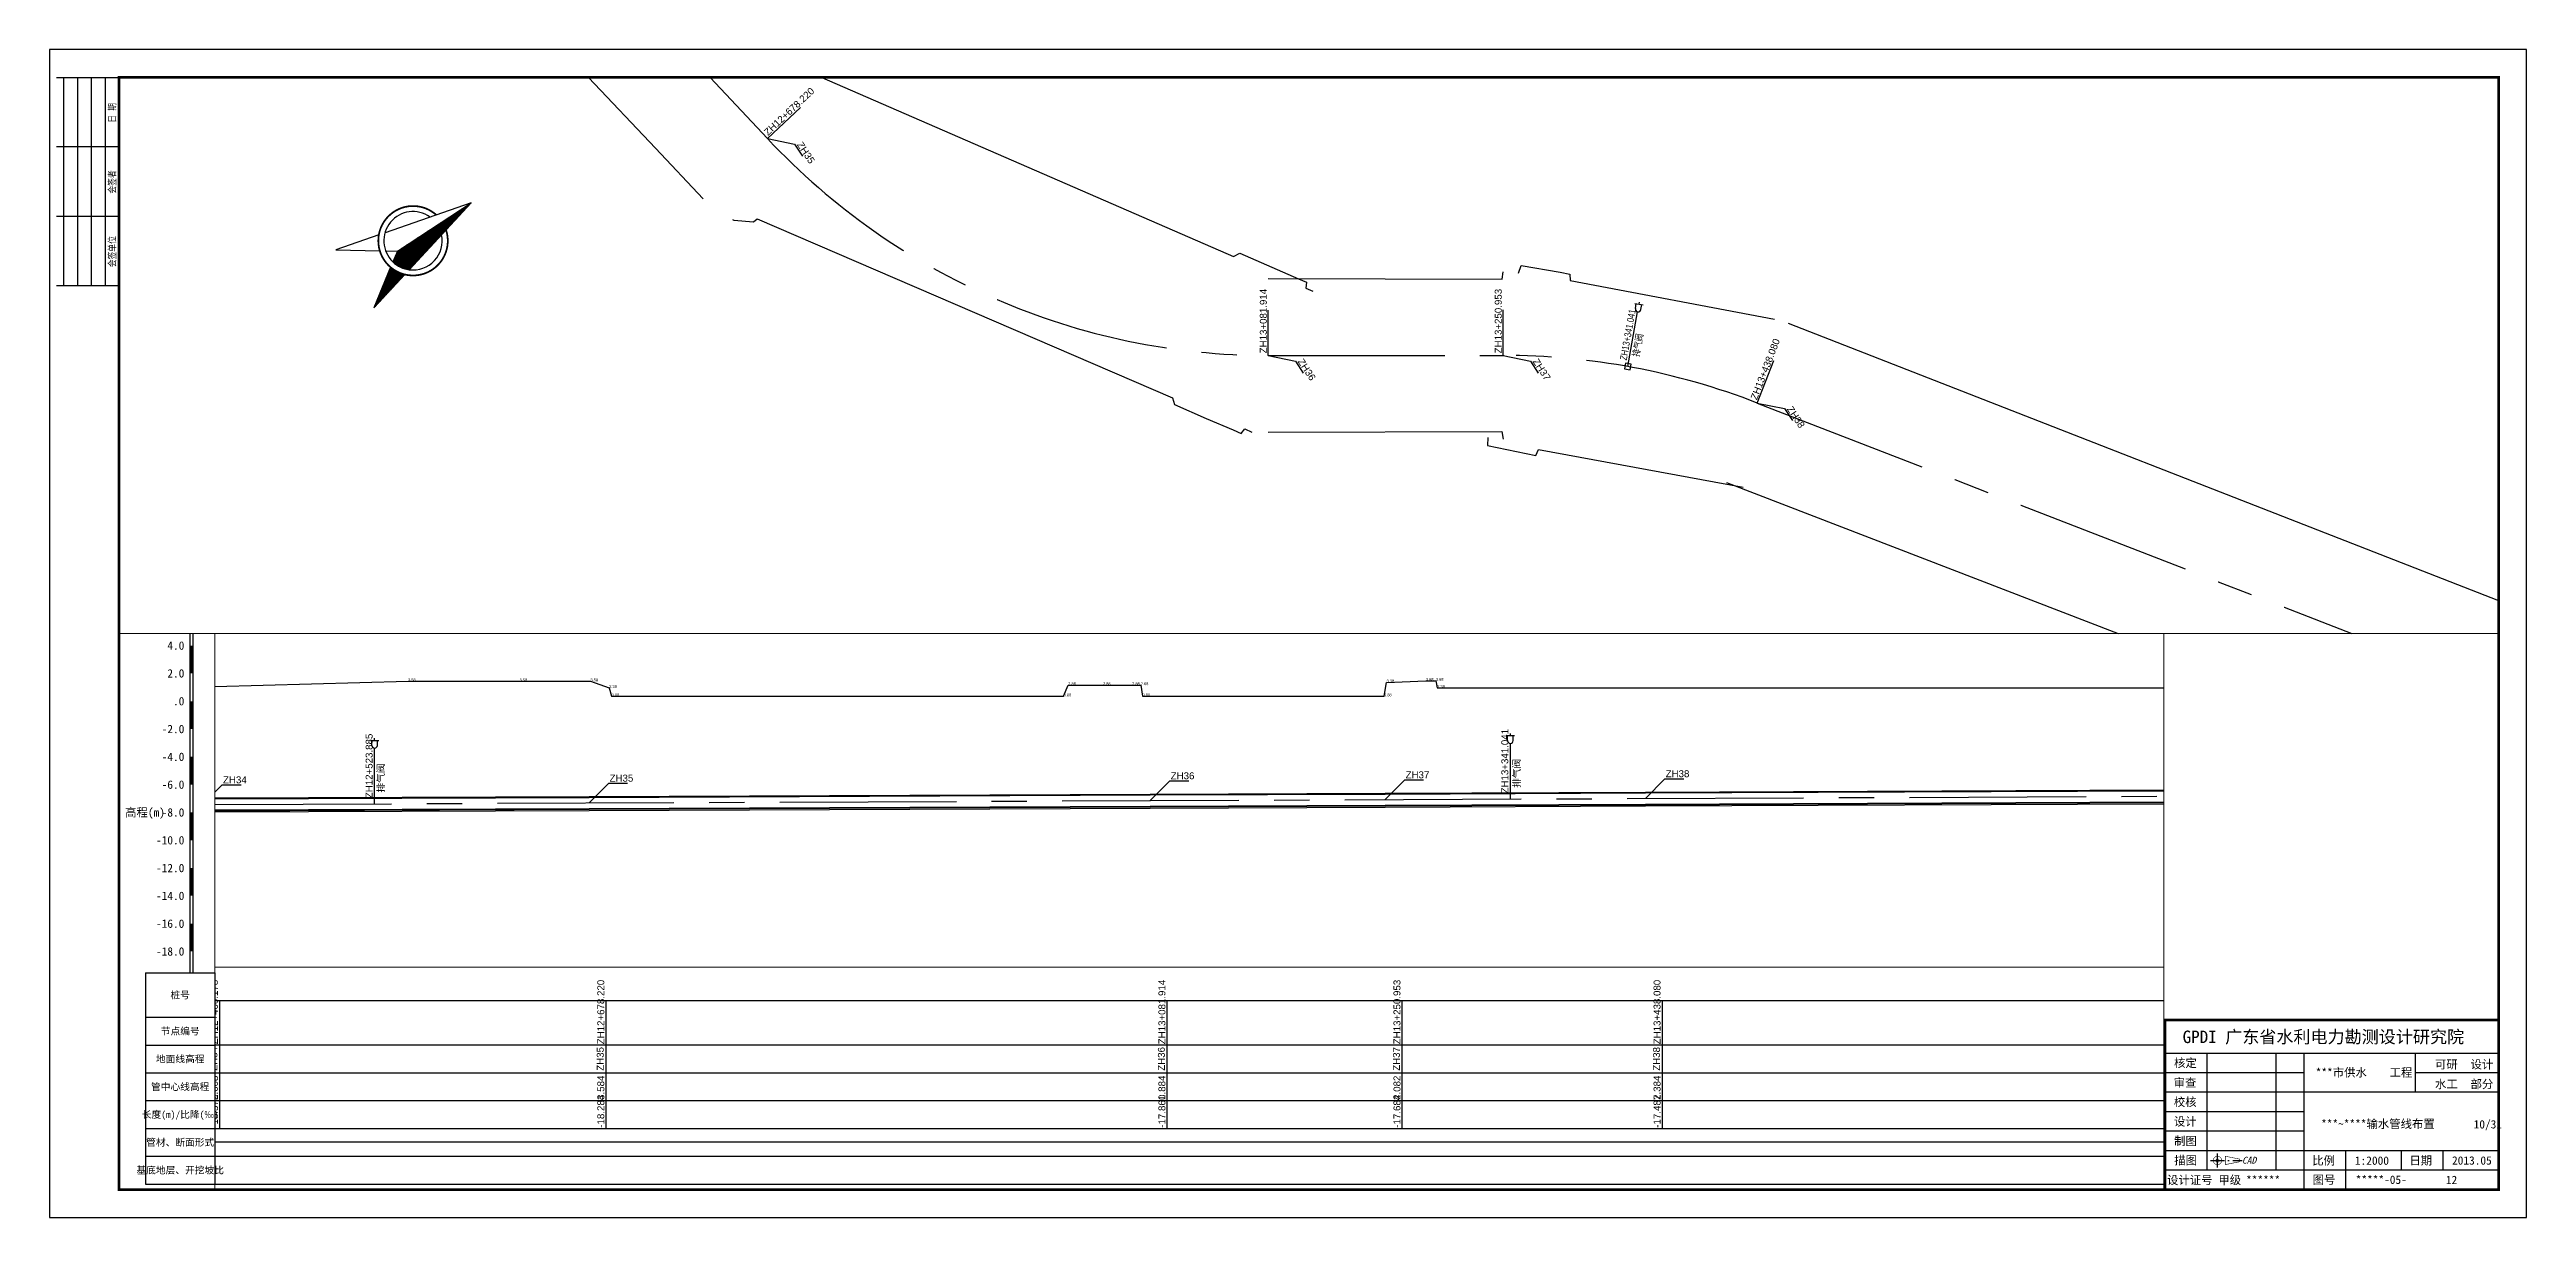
# Paper-space layout '12' of a CAD drawing. Header units: millimetres. Extents: x 0 to 891, y 0 to 420.
# The model-space entities are those that its viewports show. They can reach past a viewport. Long polylines and large blocks are cut down to what shows.
import ezdxf
from ezdxf.enums import TextEntityAlignment as Align
from ezdxf.lldxf.tags import DXFTag

# ---------------------------------------------------------------- set-up
doc = ezdxf.new("R2010")
doc.units = ezdxf.units.MM
doc.linetypes.add('CENTER', pattern=[50.8, 31.75, -6.35, 6.35, -6.35])
for name, color, linetype in [('pipe', 3, 'Continuous'), ('pipe_cen', 1, 'CENTER'), ('tab', 9, 'Continuous'), ('地形剖面', 4, 'Continuous'), ('布局裁图', 3, 'Continuous'), ('水工平面管线标注', 3, 'Continuous'), ('水工开挖线', 5, 'Continuous'), ('纵面管线标注', 3, 'Continuous'), ('附属设施', 2, 'Continuous')]:
    doc.layers.add(name, color=color, linetype=linetype)
doc.layers.add('管线-管廊边线-北线', color=4, linetype='管廊边线', lineweight=9)
doc.styles.add('FSD', font='')
doc.styles.add('HT', font='simhei.ttf')
doc.styles.get("Standard").update_dxf_attribs({"font": 'arial.ttf'})
doc.styles.get('FSD').set_extended_font_data('SimSun')
tags = doc.linetypes.add('管廊边线', pattern='A,50,-5,["管廊边线",Standard,S=2.54,R=0,X=-3.5,Y=-1.27],-12', length=67).pattern_tags.tags
tags[6] = DXFTag(74, 10)

# ---------------------------------------------------------------- blocks, each defined once
blk = doc.blocks.new('sign')
at = {"color": 7}
for p, q in [((-20, 0), (-20, -75)), ((-15, 0), (-15, -75)), ((-10, 0), (-10, -75)), ((-5, 0), (-5, -75)), ((0, -25), (-22.5, -25)), ((0, -50), (-22.5, -50))]:
    blk.add_line(p, q, dxfattribs=at)
blk.add_lwpolyline([(-22.5, 0), (0, 0), (0, -75), (-22.5, -75)], dxfattribs=at)
at = {"color": 3, "style": 'FSD', "width": 0.8}
for s, p in [('日 期', (-1.24, -16.3)), ('会签者', (-1.2, -41.81)), ('会签单位', (-1.2, -68.28))]:
    blk.add_text(s, height=2.5, rotation=90, dxfattribs=at).set_placement(p)
blk = doc.blocks.new('图框')
at = {"color": 7, "ltscale": 8}
for p, q in [((761, 10), (761, 71)), ((881, 71), (881, 10))]:
    blk.add_line(p, q, dxfattribs=at)
at = {"color": 7}
for p, q in [((881, 59), (761, 59)), ((776, 59), (776, 17)), ((801, 17), (801, 59)), ((811, 10), (811, 59)), ((851, 59), (851, 45)), ((811, 52), (761, 52)), ((881, 45), (761, 45)), ((881, 52), (851, 52)), ((811, 38), (761, 38)), ((811, 31), (761, 31)), ((881, 24), (761, 24)), ((826, 10), (826, 24)), ((846, 17), (846, 24)), ((861, 17), (861, 24)), ((881, 17), (761, 17))]:
    blk.add_line(p, q, dxfattribs=at)
at = {"color": 1}
for p, q in [((777.36, 20.51), (782.36, 20.51)), ((779.86, 18.01), (779.86, 23.01)), ((783.61, 20.51), (784.11, 20.51)), ((785.36, 20.51), (788.7, 20.51))]:
    blk.add_line(p, q, dxfattribs=at)
blk.add_lwpolyline([(0, 0), (891, 0), (891, 420), (0, 420)], close=True)
at = {"const_width": 1}
blk.add_lwpolyline([(25, 10), (25, 410), (881, 410), (881, 10)], close=True, dxfattribs=at)
at = {"color": 7, "const_width": 1}
blk.add_lwpolyline([(761, 10), (761, 71), (881, 71), (881, 10)], close=True, dxfattribs=at)
at = {"color": 5, "const_width": 0.2}
for points in [[(781.35, 20.66, 39.991666), (781.36, 20.51, 0.025005)], [(780.45, 20.57, 39.991666), (780.46, 20.51, 0.025005)]]:
    blk.add_lwpolyline(points, format="xyb", close=True, dxfattribs=at)
blk.add_lwpolyline([(787.7, 20.01), (782.7, 19.01), (782.7, 22.01), (787.7, 21.01)], close=True, dxfattribs=at)
blk.add_blockref('sign', (25, 410))
at = {"color": 3, "style": 'HT'}
for s, height, p in [('GPDI 广东省水利电力勘测设计研究院', 4.5, (767.32, 62.71)), ('***市供水', 3, (815.18, 50.63)), ('工程', 3, (841.77, 50.63)), ('可研', 3, (858.09, 53.54)), ('设计', 3, (870.9, 53.54)), ('水工', 3, (858.09, 46.44)), ('部分', 3, (870.9, 46.44)), ('***~****输水管线布置', 3, (817.12, 32.13)), ('比例', 3, (813.95, 18.94)), ('1:2000', 3, (829.29, 18.94)), ('日期', 3, (848.89, 18.98)), ('2013.05', 3, (864.23, 18.98)), ('图号', 3, (814.08, 12.06)), ('*****-05-', 3, (829.59, 12.06))]:
    blk.add_text(s, height=height, dxfattribs=at).set_placement(p)
at = {"color": 3, "ltscale": 8, "style": 'HT'}
for s, p in [('核定', (764.23, 55.53)), ('审查', (764.08, 48.46)), ('校核', (764.15, 41.51)), ('设计', (764.16, 34.49)), ('制图', (764.25, 27.48)), ('描图', (764.31, 20.49))]:
    blk.add_text(s, height=3, dxfattribs=at).set_placement(p, align=Align.MIDDLE_LEFT)
at = {"color": 3, "style": 'HT', "oblique": 15}
blk.add_text('CAD', height=2.5, dxfattribs=at).set_placement((788.67, 19.33))
at = {"color": 3, "ltscale": 8, "style": 'HT'}
for s, p in [('设计证号 ', (761.71, 11.94)), ('甲级 ', (780.19, 11.94)), ('******', (790.15, 11.94))]:
    blk.add_text(s, height=3, dxfattribs=at).set_placement(p)
blk = doc.blocks.new('*X9')
at = {"color": 0}
for p, q in [((2.948, 5.027), (2.95, 5.029)), ((2.948, 5.013), (2.953, 5.017)), ((2.948, 4.999), (2.955, 5.006)), ((2.948, 4.985), (2.958, 4.995)), ((2.948, 4.97), (2.961, 4.983)), ((2.948, 4.956), (2.964, 4.972)), ((2.948, 4.942), (2.967, 4.961)), ((2.948, 4.928), (2.97, 4.949)), ((2.948, 4.914), (2.972, 4.938)), ((2.948, 4.9), (2.975, 4.927)), ((2.948, 4.886), (2.978, 4.916)), ((2.948, 4.871), (2.981, 4.904)), ((2.948, 4.857), (2.984, 4.893)), ((2.948, 4.843), (2.987, 4.882)), ((2.948, 4.829), (2.989, 4.87)), ((2.948, 4.815), (2.992, 4.859)), ((2.948, 4.801), (2.995, 4.848)), ((2.948, 4.787), (2.998, 4.836)), ((2.948, 4.772), (3.001, 4.825)), ((2.948, 4.758), (3.004, 4.814)), ((2.948, 4.744), (3.006, 4.802)), ((2.948, 4.73), (3.009, 4.791)), ((2.948, 4.716), (3.012, 4.78)), ((2.948, 4.702), (3.015, 4.768)), ((2.948, 4.688), (3.018, 4.757)), ((2.948, 4.673), (3.02, 4.746)), ((2.948, 4.659), (3.023, 4.735)), ((2.948, 4.645), (3.026, 4.723)), ((2.948, 4.631), (3.029, 4.712)), ((2.948, 4.617), (3.032, 4.701)), ((2.948, 4.603), (3.035, 4.689)), ((2.948, 4.589), (3.037, 4.678)), ((2.948, 4.574), (3.04, 4.667)), ((2.948, 4.56), (3.043, 4.655)), ((2.948, 4.546), (3.046, 4.644)), ((2.948, 4.532), (3.049, 4.633)), ((2.948, 4.518), (3.052, 4.621)), ((2.948, 4.504), (3.054, 4.61)), ((2.948, 4.49), (3.057, 4.599)), ((2.948, 4.475), (3.06, 4.587)), ((2.948, 4.461), (3.063, 4.576)), ((2.948, 4.447), (3.066, 4.565)), ((2.948, 4.433), (3.069, 4.554)), ((2.948, 4.419), (3.071, 4.542)), ((2.948, 4.405), (3.074, 4.531)), ((2.948, 4.391), (3.077, 4.52)), ((2.948, 4.376), (3.08, 4.508)), ((2.948, 4.362), (3.083, 4.497)), ((2.948, 4.348), (3.086, 4.486)), ((2.948, 4.334), (3.088, 4.474)), ((2.948, 4.32), (3.091, 4.463)), ((2.948, 4.306), (3.094, 4.452)), ((2.948, 4.292), (3.097, 4.44)), ((2.948, 4.277), (3.1, 4.429)), ((2.948, 4.263), (3.103, 4.418)), ((2.948, 4.249), (3.105, 4.406)), ((2.948, 4.235), (3.108, 4.395)), ((2.948, 4.221), (3.111, 4.384)), ((2.948, 4.207), (3.114, 4.372)), ((2.948, 4.193), (3.117, 4.361)), ((2.948, 4.178), (3.119, 4.35)), ((2.948, 4.164), (3.122, 4.339)), ((2.948, 4.15), (3.125, 4.327)), ((2.948, 4.136), (3.128, 4.316)), ((2.948, 4.122), (3.131, 4.305)), ((2.948, 4.108), (3.134, 4.293)), ((2.948, 4.094), (3.136, 4.282)), ((2.948, 4.079), (3.139, 4.271)), ((2.948, 4.065), (3.142, 4.259)), ((2.948, 4.051), (3.145, 4.248)), ((2.948, 4.037), (3.148, 4.237)), ((2.948, 4.023), (3.151, 4.225)), ((2.948, 4.009), (3.153, 4.214)), ((2.948, 3.995), (3.156, 4.203)), ((2.948, 3.98), (3.159, 4.191)), ((2.948, 3.966), (3.162, 4.18)), ((2.948, 3.952), (3.165, 4.169)), ((2.948, 3.938), (3.168, 4.158)), ((2.948, 3.924), (3.17, 4.146)), ((2.948, 3.91), (3.173, 4.135)), ((2.948, 3.896), (3.176, 4.124)), ((2.948, 3.881), (3.179, 4.112)), ((2.948, 3.867), (3.182, 4.101)), ((2.948, 3.853), (3.185, 4.09)), ((2.948, 3.839), (3.187, 4.078)), ((2.948, 3.825), (3.19, 4.067)), ((2.948, 3.811), (3.193, 4.056)), ((2.948, 3.797), (3.196, 4.044)), ((2.948, 3.782), (3.199, 4.033)), ((2.948, 3.768), (3.202, 4.022)), ((2.953, 3.759), (3.204, 4.01)), ((2.958, 3.75), (3.207, 3.999)), ((2.964, 3.742), (3.21, 3.988)), ((2.97, 3.733), (3.213, 3.977)), ((2.976, 3.725), (3.216, 3.965)), ((2.981, 3.717), (3.218, 3.954)), ((2.987, 3.708), (3.221, 3.943)), ((2.993, 3.7), (3.224, 3.931)), ((2.999, 3.691), (3.227, 3.92)), ((3.004, 3.683), (3.23, 3.909)), ((3.01, 3.675), (3.233, 3.897)), ((3.016, 3.666), (3.235, 3.886)), ((3.022, 3.658), (3.238, 3.875)), ((3.027, 3.65), (3.241, 3.863)), ((3.033, 3.641), (3.244, 3.852)), ((3.039, 3.633), (3.247, 3.841)), ((3.048, 3.627), (3.25, 3.829)), ((3.067, 3.633), (3.252, 3.818)), ((3.088, 3.639), (3.255, 3.807)), ((3.111, 3.648), (3.258, 3.795)), ((3.137, 3.66), (3.261, 3.784)), ((3.169, 3.679), (3.264, 3.773)), ((3.223, 3.718), (3.266, 3.76))]:
    blk.add_line(p, q, dxfattribs=at)
blk = doc.blocks.new('*X8')
at = {"color": 0}
for p, q in [((3.102, 3.54), (3.132, 3.57)), ((3.108, 3.532), (3.157, 3.581)), ((3.114, 3.524), (3.185, 3.595)), ((3.119, 3.515), (3.219, 3.615)), ((3.125, 3.507), (3.276, 3.658)), ((3.131, 3.498), (3.292, 3.66)), ((3.137, 3.49), (3.295, 3.648)), ((3.142, 3.482), (3.298, 3.637)), ((3.148, 3.473), (3.301, 3.626)), ((3.154, 3.465), (3.303, 3.614)), ((3.16, 3.457), (3.306, 3.603)), ((3.165, 3.448), (3.309, 3.592)), ((3.171, 3.44), (3.312, 3.581)), ((3.177, 3.431), (3.315, 3.569)), ((3.096, 3.549), (3.11, 3.562)), ((3.183, 3.423), (3.317, 3.558)), ((3.188, 3.415), (3.32, 3.547)), ((3.194, 3.406), (3.323, 3.535)), ((3.2, 3.398), (3.326, 3.524)), ((3.206, 3.389), (3.329, 3.513)), ((3.211, 3.381), (3.332, 3.501)), ((3.217, 3.373), (3.334, 3.49)), ((3.223, 3.364), (3.337, 3.479)), ((3.229, 3.356), (3.34, 3.467)), ((3.234, 3.347), (3.343, 3.456)), ((3.24, 3.339), (3.346, 3.445)), ((3.246, 3.331), (3.349, 3.433)), ((3.252, 3.322), (3.351, 3.422)), ((3.257, 3.314), (3.354, 3.411)), ((3.263, 3.305), (3.357, 3.4)), ((3.269, 3.297), (3.36, 3.388)), ((3.275, 3.289), (3.363, 3.377)), ((3.28, 3.28), (3.366, 3.366)), ((3.286, 3.272), (3.368, 3.354)), ((3.292, 3.263), (3.371, 3.343)), ((3.298, 3.255), (3.374, 3.332)), ((3.303, 3.247), (3.377, 3.32)), ((3.309, 3.238), (3.38, 3.309)), ((3.315, 3.23), (3.383, 3.298)), ((3.321, 3.222), (3.385, 3.286)), ((3.326, 3.213), (3.388, 3.275)), ((3.332, 3.205), (3.391, 3.264)), ((3.338, 3.196), (3.394, 3.252)), ((3.344, 3.188), (3.397, 3.241)), ((3.349, 3.18), (3.4, 3.23)), ((3.355, 3.171), (3.402, 3.218)), ((3.361, 3.163), (3.405, 3.207)), ((3.367, 3.154), (3.408, 3.196)), ((3.372, 3.146), (3.411, 3.185)), ((3.378, 3.138), (3.414, 3.173)), ((3.384, 3.129), (3.416, 3.162)), ((3.39, 3.121), (3.419, 3.151)), ((3.395, 3.112), (3.422, 3.139)), ((3.401, 3.104), (3.425, 3.128)), ((3.407, 3.096), (3.428, 3.117)), ((3.413, 3.087), (3.431, 3.105)), ((3.418, 3.079), (3.433, 3.094)), ((3.424, 3.07), (3.436, 3.083)), ((3.43, 3.062), (3.439, 3.071)), ((3.436, 3.054), (3.442, 3.06)), ((3.441, 3.045), (3.445, 3.049)), ((3.447, 3.037), (3.448, 3.037))]:
    blk.add_line(p, q, dxfattribs=at)
blk = doc.blocks.new('zbz')
for p, q in [((0, 0), (-0.318, -1.274)), ((0, -1.27), (0, 0)), ((0.318, -1.274), (0, 0)), ((-0.341, -1.365), (-0.5, -2)), ((-0.095, -1.409), (0, -1.27)), ((0, -1.27), (0.095, -1.409)), ((0.5, -2), (0.341, -1.365)), ((-0.5, -2), (-0.143, -1.479)), ((0.143, -1.479), (0.5, -2))]:
    blk.add_line(p, q)
at = {"const_width": 0.025}
for points in [[(-0.129, -0.517, 1.014443), (0.143, -1.479, 1.014443)], [(0.341, -1.365, 0.588844), (0.129, -0.517, 1.014443)], [(0.143, -1.479, 0.115834), (0.341, -1.365, 1.014443)]]:
    blk.add_lwpolyline(points, format="xyb", dxfattribs=at)
for start, end in [(111.2477, 283.0769), (319.3202, 68.7523), (283.0769, 319.3202)]:
    blk.add_arc((0, -1), 0.42, start, end)
for name in ['*X9', '*X8']:
    blk.add_blockref(name, (-2.948, -5.035))
blk = doc.blocks.new('指北针')
at = {"xscale": 25, "yscale": 25, "zscale": 25}
blk.add_blockref('zbz', (12.5, 50), dxfattribs=at)
blk = doc.blocks.new('qin排气阀va')
at = {"layer": '附属设施'}
for points in [[(-1.5, 22.8), (1.5, 22.8)], [(-1, 21), (-1, 22.8)], [(0, 22.8), (0, 23.55)], [(0, 0), (0, 20)], [(1, 21), (1, 22.8)]]:
    blk.add_lwpolyline(points, dxfattribs=at)
blk.add_arc((0, 21), 1, 180, 0, dxfattribs=at)
blk.add_attdef('名称', text='', height=2.5, rotation=90, dxfattribs=at).set_placement((1, 4), align=Align.TOP_LEFT)
blk.add_attdef('ZH', text='', height=2.5, rotation=90, dxfattribs=at).set_placement((0, 2), align=Align.BOTTOM_LEFT)
blk = doc.blocks.new('qin排气阀pa')
at = {"layer": '附属设施'}
for points in [[(-1.5, 22.8), (1.5, 22.8)], [(-1, 21), (-1, 22.8)], [(0, 22.8), (0, 23.55)], [(0, 0), (0, 20)], [(1, 21), (1, 22.8)]]:
    blk.add_lwpolyline(points, dxfattribs=at)
blk.add_lwpolyline([(-1, -1), (1, -1), (1, 1), (-1, 1)], close=True, dxfattribs=at)
blk.add_arc((0, 21), 1, 180, 0, dxfattribs=at)
blk.add_attdef('名称', text='', height=2.5, rotation=90, dxfattribs=at).set_placement((1, 4), align=Align.TOP_LEFT)
blk.add_attdef('ZH', text='', height=2.5, rotation=90, dxfattribs=at).set_placement((0, 2), align=Align.BOTTOM_LEFT)

msp = doc.modelspace()

# ---------------------------------------------------------------- linework, layer by layer
at = {"layer": 'pipe'}
for points in [[(519840.3, 2381812.2), (520049.2, 2381812.2), (520081.2, 2381809), (521625.7, 2381809), (521922.4, 2381809), (521930.4, 2381809), (521962.6, 2381747.6), (521970.4, 2381732.6), (524013.3, 2381741.1), (524150.6, 2381741.7), (524263, 2381742.2), (524834.5, 2381744.6), (525014.3, 2381745.3), (525298.5, 2381746.5), (525645.6, 2381748), (525923.6, 2381749.1), (526327.3, 2381750.8), (526496.4, 2381751.5), (526683.5, 2381752.3), (527334.2, 2381755.1)], [(519840.3, 2381811.6), (520049.2, 2381811.6), (520081.2, 2381808.4), (521625.7, 2381808.4), (521922.4, 2381808.4), (521930.4, 2381808.4), (521962.6, 2381747), (521970.4, 2381732), (524013.3, 2381740.5), (524150.6, 2381741.1), (524263, 2381741.6), (524834.5, 2381744), (525014.3, 2381744.7), (525298.5, 2381745.9), (525645.6, 2381747.4), (525923.6, 2381748.5), (526327.3, 2381750.2), (526496.4, 2381750.9), (526683.5, 2381751.7), (527334.2, 2381754.5)], [(519840.3, 2381803.6), (520049.2, 2381803.6), (520081.2, 2381800.4), (521625.7, 2381800.4), (521922.4, 2381800.4), (521930.4, 2381800.4), (521962.6, 2381739), (521970.4, 2381724), (524013.3, 2381732.5), (524150.6, 2381733.1), (524263, 2381733.6), (524834.5, 2381736), (525014.3, 2381736.7), (525298.5, 2381737.9), (525645.6, 2381739.4), (525923.6, 2381740.5), (526327.3, 2381742.2), (526496.4, 2381742.9), (526683.5, 2381743.7), (527334.2, 2381746.5)], [(519840.3, 2381803), (520049.2, 2381803), (520081.2, 2381799.8), (521625.7, 2381799.8), (521922.4, 2381799.8), (521930.4, 2381799.8), (521962.6, 2381738.4), (521970.4, 2381723.4), (524013.3, 2381731.9), (524150.6, 2381732.5), (524263, 2381733), (524834.5, 2381735.4), (525014.3, 2381736.1), (525298.5, 2381737.3), (525645.6, 2381738.8), (525923.6, 2381739.9), (526327.3, 2381741.6), (526496.4, 2381742.3), (526683.5, 2381743.1), (527334.2, 2381745.9)], [(519840.3, 2381802.2), (520049.2, 2381802.2), (520081.2, 2381799), (521625.7, 2381799), (521922.4, 2381799), (521930.4, 2381799), (521962.6, 2381737.6), (521970.4, 2381722.6), (524013.3, 2381731.1), (524150.6, 2381731.7), (524263, 2381732.2), (524834.5, 2381734.6), (525014.3, 2381735.3), (525298.5, 2381736.5), (525645.6, 2381738), (525923.6, 2381739.1), (526327.3, 2381740.8), (526496.4, 2381741.5), (526683.5, 2381742.3), (527334.2, 2381745.1)]]:
    msp.add_lwpolyline(points, dxfattribs=at)
at = {"layer": 'pipe_cen'}
msp.add_lwpolyline([(522867.9, 2391949.6, -0.173185), (523163.7, 2392117.8), (523437.6, 2392165.9, 0.20719), (523765.4, 2392381.8), (523858, 2392523.3, -0.092718), (523986.8, 2392657.5), (524515.9, 2393036.3, -0.101356)], format="xyb", dxfattribs=at)
msp.add_lwpolyline([(521970.4, 2381728), (527781.8, 2381752.3)], dxfattribs=at)
at = {"layer": 'tab'}
for points in [[(513183.4, 2381401.7), (554886.6, 2381401.7)], [(525645.6, 2381401.7), (525645.6, 2381309.7)], [(525923.6, 2381401.7), (525923.6, 2381309.7)], [(526327.3, 2381401.7), (526327.3, 2381309.7)], [(526496.4, 2381401.7), (526496.4, 2381309.7)], [(526683.5, 2381401.7), (526683.5, 2381309.7)], [(513183.4, 2381369.7), (554886.6, 2381369.7)], [(513183.4, 2381349.7), (554886.6, 2381349.7)], [(513183.4, 2381329.7), (554886.6, 2381329.7)], [(513183.4, 2381309.7), (554886.6, 2381309.7)], [(513183.4, 2381289.7), (554886.6, 2381289.7)], [(527781.8, 2381299.7), (527778.8, 2381299.7), (524896.1, 2381299.7)], [(513183.4, 2381269.7), (554886.6, 2381269.7)]]:
    msp.add_lwpolyline(points, dxfattribs=at)
at = {"layer": '地形剖面'}
msp.add_lwpolyline([(525611.6, 2381827.2), (525793.4, 2381832), (525873.6, 2381832), (525924.6, 2381832), (525938.1, 2381827.2), (525939.8, 2381821.2), (526265, 2381821.2), (526268.3, 2381829.2), (526293.3, 2381829.2), (526314.3, 2381829.2), (526320.5, 2381829.2), (526321.7, 2381821.2), (526495.5, 2381821.2), (526497.3, 2381831.2), (526525.6, 2381832.4), (526532.8, 2381832.4), (526533.8, 2381827.2), (527470.5, 2381827.2)], dxfattribs=at)
at = {"layer": '水工平面管线标注', "color": 9}
for points in [[(523986.8, 2392657.5), (523967.8, 2392684.1)], [(523986.8, 2392657.5), (524000.9, 2392671.7), (524011.2, 2392671.7)], [(523858, 2392523.3), (523830.6, 2392541.2)], [(523858, 2392523.3), (523872.1, 2392537.4), (523882.4, 2392537.4)], [(523765.4, 2392381.8), (523738.1, 2392399.7)], [(523765.4, 2392381.8), (523779.6, 2392396), (523789.8, 2392396)], [(523437.6, 2392165.9), (523431.9, 2392198.1)], [(523437.6, 2392165.9), (523451.7, 2392180), (523462, 2392180)], [(523163.7, 2392117.8), (523158.1, 2392150)], [(523163.7, 2392117.8), (523177.9, 2392131.9), (523188.1, 2392131.9)]]:
    msp.add_lwpolyline(points, dxfattribs=at)
at = {"layer": '水工平面管线标注'}
for points in [[(523986.6, 2392657.5, 0.5, 0.5, -1), (523987.1, 2392657.5, 0, 0, 0)], [(523986.6, 2392657.5, 0.5, 0.5, 1), (523987.1, 2392657.5, 0, 0, 0)], [(523857.8, 2392523.3, 0.5, 0.5, -1), (523858.3, 2392523.3, 0, 0, 0)], [(523857.8, 2392523.3, 0.5, 0.5, 1), (523858.3, 2392523.3, 0, 0, 0)], [(523765.2, 2392381.8, 0.5, 0.5, -1), (523765.7, 2392381.8, 0, 0, 0)], [(523765.2, 2392381.8, 0.5, 0.5, 1), (523765.7, 2392381.8, 0, 0, 0)], [(523437.3, 2392165.9, 0.5, 0.5, -1), (523437.8, 2392165.9, 0, 0, 0)], [(523437.3, 2392165.9, 0.5, 0.5, 1), (523437.8, 2392165.9, 0, 0, 0)], [(523163.5, 2392117.8, 0.5, 0.5, -1), (523164, 2392117.8, 0, 0, 0)], [(523163.5, 2392117.8, 0.5, 0.5, 1), (523164, 2392117.8, 0, 0, 0)]]:
    msp.add_lwpolyline(points, format="xyseb", dxfattribs=at)
at = {"layer": '水工开挖线'}
for points in [[(523951, 2392707.5), (524480.9, 2393085.2)], [(524022.6, 2392607.6), (524550.8, 2392987.5)], [(523814.6, 2392564.9), (523811.1, 2392569.5), (523830.4, 2392590.3), (523835.3, 2392595.5), (523839.3, 2392593), (523943.2, 2392700.8)], [(523901.4, 2392481.7), (523906.1, 2392478.3), (523926.1, 2392498.4), (523931.1, 2392503.6), (523928.5, 2392507.5), (524031.9, 2392615.8)], [(523719.2, 2392412.1), (523811.7, 2392552.6), (523807.7, 2392556.2)], [(523811.6, 2392351.6), (523903.4, 2392492.5), (523908.3, 2392490.3)], [(523402.7, 2392218.9), (523403.6, 2392219.4), (523417.2, 2392223.1), (523420.3, 2392221.5), (523692.3, 2392399.9), (523692.8, 2392405), (523713.7, 2392418.7), (523731.3, 2392430.3), (523736.5, 2392433.7), (523739.7, 2392431), (523744.4, 2392434.1)], [(523472.5, 2392112.9), (523473.3, 2392113.5), (523482.1, 2392124.6), (523481.9, 2392128), (523753.1, 2392307.5), (523758, 2392306), (523778.9, 2392319.8), (523796.4, 2392331.3), (523801.6, 2392334.8), (523800.4, 2392338.8), (523805.1, 2392341.9)], [(523153.3, 2392177.3), (523298.3, 2392206.1), (523377.3, 2392219.8), (523426.6, 2392228.4)], [(522835.9, 2392005.9), (522841, 2392008.1), (522849.6, 2392013), (522853.4, 2392008.2), (522889.5, 2392028.6), (522889.2, 2392036.5), (522903.6, 2392057.1), (522995.3, 2392108.9), (523045.6, 2392125), (523089.3, 2392149.7), (523110.6, 2392156.2), (523139.8, 2392173.7)], [(523174.2, 2392058.2), (523320.4, 2392080.6), (523399.3, 2392094.6), (523448.6, 2392103.4)], [(522899.9, 2391893.3), (522904.4, 2391896.6), (522913, 2391901.5), (522910.9, 2391907.2), (522946.8, 2391927.7), (522953.5, 2391923.5), (522978.5, 2391925.3), (523070, 2391977.6), (523109.5, 2392012.6), (523153.1, 2392037.5), (523169.6, 2392052.4), (523199.5, 2392068.6)]]:
    msp.add_lwpolyline(points, dxfattribs=at)
at = {"layer": '管线-管廊边线-北线', "color": 2, "linetype": 'CENTER'}
msp.add_lwpolyline([(522867.9, 2391949.6, -0.173185), (523163.7, 2392117.8), (523437.6, 2392165.9, 0.20719), (523765.4, 2392381.8), (523858, 2392523.3, -0.092718), (523986.8, 2392657.5), (524515.9, 2393036.3, -0.101356)], format="xyb", dxfattribs=at)
at = {"layer": '纵面管线标注', "color": 9}
for points in [[(525645.6, 2381743.4), (525659.7, 2381757.5), (525673.2, 2381757.5)], [(525923.6, 2381744.5), (525937.8, 2381758.7), (525951.3, 2381758.7)], [(526327.3, 2381746.2), (526341.5, 2381760.4), (526355, 2381760.4)], [(526496.4, 2381746.9), (526510.5, 2381761.1), (526524, 2381761.1)], [(526683.5, 2381747.7), (526697.6, 2381761.9), (526711.1, 2381761.9)]]:
    msp.add_lwpolyline(points, dxfattribs=at)

# ---------------------------------------------------------------- block references
at = {"layer": '附属设施'}
ref = msp.add_blockref('qin排气阀pa', (523913.8, 2392593.9), dxfattribs=dict(at, xscale=2, yscale=2, zscale=2, rotation=46.58516505923618))
ref.add_attrib('ZH', 'ZH13+341.041', dxfattribs={"height": 5, "rotation": 136.5852, "width": 0.8}).set_placement((523910.9, 2392596.6), align=Align.BOTTOM_LEFT)
ref.add_attrib('名称', '排气阀', dxfattribs={"height": 5, "rotation": 136.5852, "width": 0.8}).set_placement((523909.3, 2392600.8), align=Align.TOP_LEFT)
ref = msp.add_blockref('qin排气阀pa', (523285.6, 2392139.2), dxfattribs=dict(at, xscale=2, yscale=2, zscale=2, rotation=9.964218168911328))
ref.add_attrib('ZH', 'ZH12+523.885', dxfattribs={"height": 5, "rotation": 99.9642, "width": 0.8}).set_placement((523284.9, 2392143.1), align=Align.BOTTOM_LEFT)
ref.add_attrib('名称', '排气阀', dxfattribs={"height": 5, "rotation": 99.9642, "width": 0.8}).set_placement((523286.2, 2392147.4), align=Align.TOP_LEFT)
at = {"layer": '附属设施', "xscale": 2, "yscale": 2, "zscale": 2}
for p, values in [((525769.3, 2381743.9), {'ZH': 'ZH12+523.885', '名称': '排气阀'}), ((526586.4, 2381747.3), {'ZH': 'ZH13+341.041', '名称': '排气阀'})]:
    msp.add_blockref('qin排气阀va', p, dxfattribs=at).add_auto_attribs(values)

# ---------------------------------------------------------------- texts
at = {"layer": 'tab', "color": 3}
for s, p in [('ZH12+400.178', (525644.5, 2381370.2)), ('ZH12+678.220', (525922.5, 2381370.2)), ('ZH13+081.914', (526326.2, 2381370.2)), ('ZH13+250.953', (526495.3, 2381370.2)), ('ZH13+438.080', (526682.4, 2381370.2)), ('2.608', (525644.5, 2381330.2)), ('3.584', (525922.5, 2381330.2)), ('0.884', (526326.2, 2381330.2)), ('2.082', (526495.3, 2381330.2)), ('2.384', (526682.4, 2381330.2)), ('-18.575', (525644.5, 2381310.2)), ('-18.284', (525922.5, 2381310.2)), ('-17.861', (526326.2, 2381310.2)), ('-17.684', (526495.3, 2381310.2)), ('-17.487', (526682.4, 2381310.2))]:
    msp.add_text(s, height=5, rotation=90, dxfattribs=at).set_placement(p)
for s, p in [('ZH34', (525645.6, 2381359.7)), ('ZH35', (525923.6, 2381359.7)), ('ZH36', (526327.3, 2381359.7)), ('ZH37', (526496.4, 2381359.7)), ('ZH38', (526683.5, 2381359.7))]:
    msp.add_text(s, height=5, rotation=90, dxfattribs=at).set_placement(p, align=Align.BOTTOM_CENTER)
at = {"layer": '地形剖面', "color": 9}
for s, p in [('3.58', (525793.4, 2381832)), ('3.58', (525873.6, 2381832)), ('3.58', (525924.6, 2381832)), ('2.38', (525938.1, 2381827.2)), ('0.88', (525939.8, 2381821.2)), ('0.88', (526265, 2381821.2)), ('2.88', (526268.3, 2381829.2)), ('2.88', (526293.3, 2381829.2)), ('2.88', (526314.3, 2381829.2)), ('2.88', (526320.5, 2381829.2)), ('0.88', (526321.7, 2381821.2)), ('0.88', (526495.5, 2381821.2)), ('3.38', (526497.3, 2381831.2)), ('3.68', (526525.6, 2381832.4)), ('3.68', (526532.8, 2381832.4)), ('2.38', (526533.8, 2381827.2))]:
    msp.add_text(s, height=2, dxfattribs=at).set_placement(p)
at = {"layer": '水工平面管线标注'}
for s, rotation, p in [('ZH13+438.080', 125.6009, (523985.1, 2392658.2)), ('ZH13+250.953', 146.7861, (523856.2, 2392523.2)), ('ZH13+081.914', 146.7861, (523763.6, 2392381.8)), ('ZH12+678.220', 99.9642, (523436.3, 2392167.2)), ('ZH12+400.178', 99.9642, (523162.5, 2392119.1))]:
    msp.add_text(s, height=5, rotation=rotation, dxfattribs=at).set_placement(p)
for s, p in [('ZH38', (524001.9, 2392672.7)), ('ZH37', (523873.1, 2392538.4)), ('ZH36', (523780.6, 2392397)), ('ZH35', (523452.7, 2392181)), ('ZH34', (523178.9, 2392132.9))]:
    msp.add_text(s, height=5, dxfattribs=at).set_placement(p)
at = {"layer": '纵面管线标注'}
for s, p in [('ZH38', (526698.1, 2381763)), ('ZH34', (525660.2, 2381758.6)), ('ZH35', (525938.3, 2381759.8)), ('ZH36', (526342, 2381761.5)), ('ZH37', (526511, 2381762.2))]:
    msp.add_text(s, height=5, dxfattribs=at).set_placement(p)

psp = doc.layouts.new('12')

# ---------------------------------------------------------------- linework, layer by layer
at = {"layer": '布局裁图'}
for points in [[(50.5, 210), (50.5, 88)], [(51.5, 210), (51.5, 88)], [(34.5, 88), (59.5, 88)], [(34.5, 88), (34.5, 12)], [(59.5, 88), (59.5, 12)], [(34.5, 72), (59.5, 72)], [(34.5, 62), (59.5, 62)], [(34.5, 52), (59.5, 52)], [(34.5, 42), (59.5, 42)], [(34.5, 32), (59.5, 32)], [(34.5, 22), (59.5, 22)], [(34.5, 12), (59.5, 12)]]:
    psp.add_lwpolyline(points, dxfattribs=at)
for points in [[(50.5, 205.66), (51.5, 205.66), (50.5, 195.66), (51.5, 195.66)], [(50.5, 185.66), (51.5, 185.66), (50.5, 175.66), (51.5, 175.66)], [(50.5, 165.66), (51.5, 165.66), (50.5, 155.66), (51.5, 155.66)], [(50.5, 145.66), (51.5, 145.66), (50.5, 135.66), (51.5, 135.66)], [(50.5, 125.66), (51.5, 125.66), (50.5, 115.66), (51.5, 115.66)], [(50.5, 105.66), (51.5, 105.66), (50.5, 95.66), (51.5, 95.66)]]:
    psp.add_solid(points, dxfattribs=at)

# ---------------------------------------------------------------- block references
psp.add_blockref('图框', (0, 0), dxfattribs=at)
at = {"layer": '布局裁图', "rotation": 303.2139230673449}
psp.add_blockref('指北针', (103, 348), dxfattribs=at)

# ---------------------------------------------------------------- texts
at = {"layer": '布局裁图', "style": 'HT'}
for s, p in [('4.0', (48.5, 205.66)), ('2.0', (48.5, 195.66)), ('.0', (48.5, 185.66)), ('-2.0', (48.5, 175.66)), ('-4.0', (48.5, 165.66)), ('-6.0', (48.5, 155.66)), ('高程(m)', (41.5, 145.66)), ('-8.0', (48.5, 145.66)), ('-10.0', (48.5, 135.66)), ('-12.0', (48.5, 125.66)), ('-14.0', (48.5, 115.66)), ('-16.0', (48.5, 105.66)), ('-18.0', (48.5, 95.66))]:
    psp.add_text(s, height=3, dxfattribs=at).set_placement(p, align=Align.MIDDLE_RIGHT)
for s, p in [('桩号', (47, 80)), ('节点编号', (47, 67)), ('地面线高程', (47, 57)), ('管中心线高程', (47, 47)), ('长度(m)/比降(‰)', (47, 37)), ('管材、断面形式', (47, 27)), ('基底地层、开挖坡比', (47, 17))]:
    psp.add_text(s, height=2.5, dxfattribs=at).set_placement(p, align=Align.MIDDLE_CENTER)
for s, p in [('10/31', (872, 32)), ('12', (862, 12))]:
    psp.add_text(s, height=3, dxfattribs=at).set_placement(p)

# ---------------------------------------------------------------- viewports
at = {"layer": '布局裁图', "view_twist_angle": 303.21392307}
psp.add_viewport(center=(453, 310), size=(856, 200), view_center_point=(2288471.77, 872268.23), view_height=400, dxfattribs=at)
at = {"layer": '布局裁图'}
for center, size, view_center_point, view_height, status in [((410, 150), (701, 120), (526355.4, 2381746.35), 240, 3), ((410, 50), (701, 80), (526343.4, 2381345.66), 160, 4)]:
    psp.add_viewport(center=center, size=size, view_center_point=view_center_point, view_height=view_height, status=status, dxfattribs=at)

doc.saveas('drawing.dxf')
